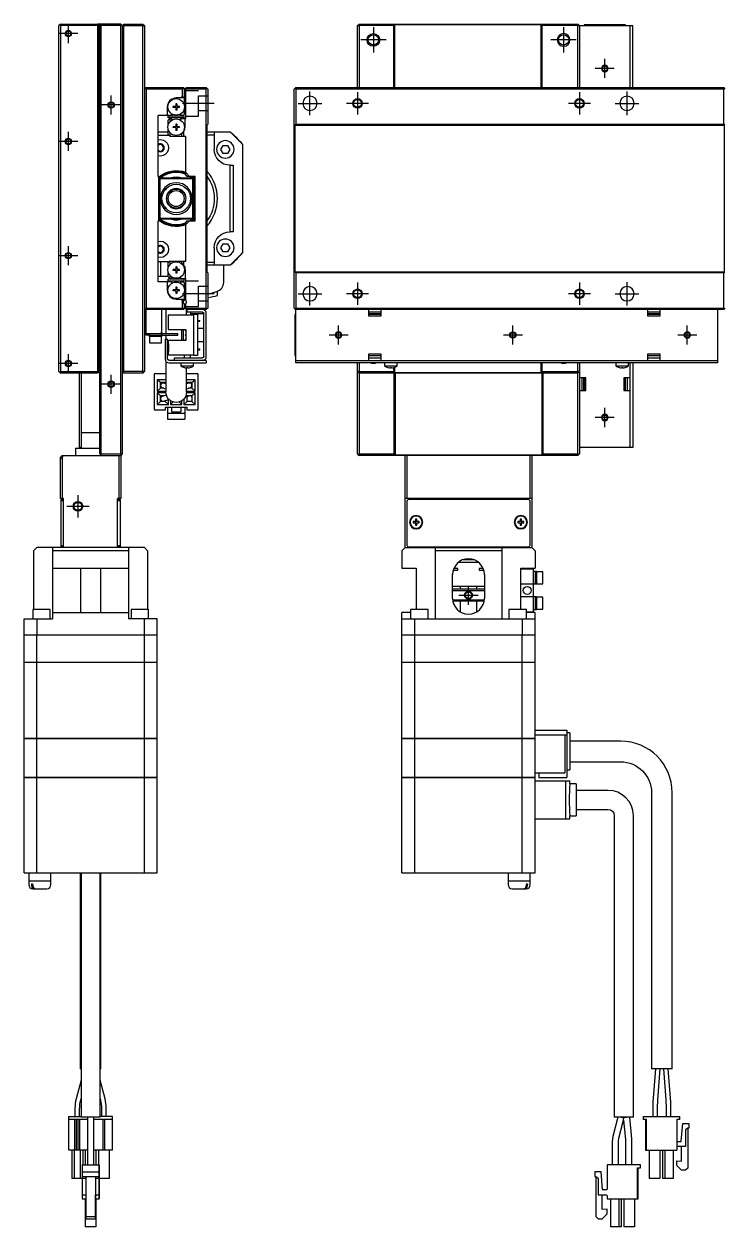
# Model space of a CAD drawing. Extents: x 0 to 935, y -8 to 558.
# Drawn here: x 470.6 to 691.7, y 90.7 to 469.8 of the extents above; entities that cross this region are included whole.
import ezdxf

# ---------------------------------------------------------------- set-up
doc = ezdxf.new("R2010")
doc.units = 0
doc.header["$LTSCALE"] = 0.5
doc.linetypes.add('CENTER', pattern=[50.8, 31.75, -6.35, 6.35, -6.35])
doc.linetypes.add('DASHED', pattern=[19.05, 12.7, -6.35])
for name, color, linetype in [('MSM_CENTER', 1, 'CENTER'), ('MSM_CONTINUOUS', 7, 'CONTINUOUS'), ('MSM_DASHED', 4, 'DASHED'), ('MSM_NARROW', 5, 'CONTINUOUS')]:
    doc.layers.add(name, color=color, linetype=linetype)

msp = doc.modelspace()

# ---------------------------------------------------------------- linework, layer by layer
at = {"layer": 'MSM_CENTER'}
for p, q in [((487.61, 466.8), (481.61, 466.8)), ((484.61, 463.8), (484.61, 469.8)), ((580.81, 468.8), (580.81, 460.8)), ((640.81, 468.8), (640.81, 460.8)), ((584.81, 464.8), (576.81, 464.8)), ((644.81, 464.8), (636.81, 464.8)), ((653.81, 452.8), (653.81, 458.8)), ((656.81, 455.8), (650.81, 455.8)), ((560.81, 441.1), (560.81, 448.5)), ((575.81, 448.3), (575.81, 441.3)), ((645.81, 448.3), (645.81, 441.3)), ((660.81, 441.1), (660.81, 448.5)), ((501.11, 444.3), (495.11, 444.3)), ((498.11, 441.3), (498.11, 447.3)), ((530.61, 444.8), (520.61, 444.8)), ((557.11, 444.8), (564.51, 444.8)), ((579.31, 444.8), (572.31, 444.8)), ((649.31, 444.8), (642.31, 444.8)), ((657.11, 444.8), (664.51, 444.8)), ((487.61, 432.8), (481.61, 432.8)), ((484.61, 429.8), (484.61, 435.8)), ((484.61, 393.8), (484.61, 399.8)), ((487.61, 396.8), (481.61, 396.8)), ((560.81, 381.1), (560.81, 388.5)), ((575.81, 388.3), (575.81, 381.3)), ((645.81, 388.3), (645.81, 381.3)), ((660.81, 381.1), (660.81, 388.5)), ((530.61, 384.8), (520.61, 384.8)), ((557.11, 384.8), (564.51, 384.8)), ((579.31, 384.8), (572.31, 384.8)), ((649.31, 384.8), (642.31, 384.8)), ((657.11, 384.8), (664.51, 384.8)), ((572.81, 371.8), (566.81, 371.8)), ((569.81, 368.8), (569.81, 374.8)), ((627.81, 371.8), (621.81, 371.8)), ((624.81, 368.8), (624.81, 374.8)), ((682.81, 371.8), (676.81, 371.8)), ((679.81, 368.8), (679.81, 374.8)), ((484.61, 359.8), (484.61, 365.8)), ((487.61, 362.8), (481.61, 362.8)), ((498.11, 353.3), (498.11, 359.3)), ((501.11, 356.3), (495.11, 356.3)), ((653.81, 342.8), (653.81, 348.8)), ((656.81, 345.8), (650.81, 345.8)), ((487.61, 321.3), (487.61, 314.3)), ((491.11, 317.8), (484.11, 317.8)), ((610.81, 286.8), (610.81, 292.8)), ((607.81, 289.8), (613.81, 289.8))]:
    msp.add_line(p, q, dxfattribs=at)
at = {"layer": 'MSM_CONTINUOUS'}
for p, q in [((482.11, 469.8), (481.61, 469.3)), ((481.61, 360.3), (481.61, 469.3)), ((481.86, 469.55), (482.11, 469.3)), ((482.11, 469.8), (493.61, 469.8)), ((493.91, 469.3), (482.11, 469.3)), ((482.11, 469.3), (482.11, 360.3)), ((494.01, 469.4), (493.61, 469.8)), ((493.71, 469.7), (493.91, 469.7)), ((493.81, 469.7), (493.91, 469.8)), ((501.11, 469.8), (493.91, 469.8)), ((493.91, 469.3), (494.01, 469.4)), ((493.91, 360.3), (493.91, 469.3)), ((494.11, 469.3), (494.01, 469.4)), ((494.11, 469.3), (494.11, 360.3)), ((494.11, 468.4), (494.41, 468.4)), ((494.21, 468.7), (494.21, 469.4)), ((494.41, 468.4), (494.41, 469.8)), ((494.61, 334.2), (494.61, 469.8)), ((494.81, 469.3), (494.61, 469.5)), ((494.81, 469.3), (494.81, 334.3)), ((501.11, 469.3), (494.81, 469.3)), ((501.11, 469.8), (501.36, 469.55)), ((501.36, 469.55), (501.11, 469.3)), ((501.11, 334.3), (501.11, 469.3)), ((501.61, 469.3), (501.36, 469.55)), ((501.61, 469.3), (502.11, 469.8)), ((501.61, 469.3), (508.11, 469.3)), ((501.61, 469.3), (501.61, 334.3)), ((502.11, 469.8), (508.11, 469.8)), ((502.11, 359.8), (502.11, 469.8)), ((508.11, 469.8), (508.61, 469.3)), ((508.11, 359.8), (508.11, 469.8)), ((508.11, 469.3), (508.61, 469.09)), ((508.61, 469.3), (508.61, 360.3)), ((575.81, 469.3), (576.31, 469.8)), ((575.81, 469.3), (576.31, 469.09)), ((575.81, 449.8), (575.81, 469.3)), ((576.31, 469.8), (576.51, 469.3)), ((576.31, 469.8), (645.31, 469.8)), ((576.51, 469.3), (576.31, 469.09)), ((576.31, 469.09), (576.31, 449.8)), ((587.31, 469.3), (576.51, 469.3)), ((587.31, 469.3), (587.61, 469.6)), ((587.31, 449.8), (587.31, 469.3)), ((633.71, 469.6), (587.61, 469.6)), ((587.61, 449.8), (587.61, 469.6)), ((633.71, 469.6), (634.01, 469.3)), ((633.71, 449.8), (633.71, 469.6)), ((645.1, 469.3), (634.01, 469.3)), ((634.01, 449.8), (634.01, 469.3)), ((645.31, 469.8), (645.1, 469.3)), ((645.31, 469.09), (645.1, 469.3)), ((645.31, 469.8), (645.81, 469.3)), ((645.81, 469.3), (645.31, 469.09)), ((645.31, 449.8), (645.31, 469.09)), ((645.81, 469.3), (645.81, 449.8)), ((645.81, 469.3), (662.61, 469.3)), ((647.31, 469.6), (647.31, 469.3)), ((660.31, 469.6), (647.31, 469.6)), ((660.31, 469.3), (660.31, 469.6)), ((661.81, 449.8), (661.81, 469.3)), ((662.61, 449.8), (662.61, 469.3)), ((508.61, 449.3), (509.11, 449.8)), ((508.86, 449.55), (509.11, 449.3)), ((509.11, 449.8), (520.91, 449.8)), ((509.11, 449.3), (509.11, 380.3)), ((520.61, 449.3), (509.11, 449.3)), ((520.61, 449.3), (521.01, 449.7)), ((520.61, 447), (520.61, 449.3)), ((521.11, 449.6), (520.91, 449.8)), ((521.11, 449.6), (521.11, 444.41)), ((521.61, 449.6), (521.81, 449.8)), ((521.61, 440), (521.61, 449.6)), ((528.11, 449.3), (521.61, 449.3)), ((521.81, 449.8), (528.11, 449.8)), ((528.11, 449.8), (528.61, 449.3)), ((528.36, 449.55), (528.11, 449.3)), ((528.11, 380.3), (528.11, 449.3)), ((528.61, 449.3), (528.61, 438.2)), ((556.31, 449.8), (555.81, 449.3)), ((555.81, 380.3), (555.81, 449.3)), ((556.06, 449.55), (556.31, 449.3)), ((556.31, 449.8), (691.31, 449.8)), ((556.31, 449.3), (556.31, 438.2)), ((691.31, 449.3), (556.31, 449.3)), ((691.81, 449.3), (691.31, 449.8)), ((691.31, 449.3), (691.56, 449.55)), ((691.31, 438.2), (691.31, 449.3)), ((515.81, 443.7), (515.81, 441)), ((518.41, 443.84), (517.61, 443.84)), ((517.61, 443.55), (517.61, 443.84)), ((518.41, 443.55), (517.61, 443.55)), ((518.14, 443.84), (518.14, 443.55)), ((518.76, 444.7), (518.47, 444.7)), ((518.47, 444.7), (518.47, 443.9)), ((518.76, 444.17), (518.47, 444.17)), ((521.11, 446.5), (518.61, 446.5)), ((518.76, 444.7), (518.76, 443.9)), ((519.61, 443.84), (518.82, 443.84)), ((519.61, 443.55), (518.82, 443.55)), ((519.08, 443.84), (519.08, 443.55)), ((519.61, 443.55), (519.61, 443.84)), ((520.61, 447), (520.11, 446.5)), ((520.97, 446.5), (520.61, 447)), ((517.06, 441), (512.91, 441)), ((512.91, 421.8), (512.91, 441)), ((516.11, 440.2), (516.11, 440.8)), ((521.11, 440.8), (516.11, 440.8)), ((521.11, 440.2), (516.11, 440.2)), ((516.61, 440), (516.11, 439.5)), ((516.61, 440), (516.61, 438.96)), ((516.61, 440), (517.07, 440)), ((517.06, 441), (517.21, 441.26)), ((517.15, 439.86), (517.07, 440)), ((518.47, 443.49), (518.47, 442.7)), ((518.47, 443.23), (518.76, 443.23)), ((518.76, 442.7), (518.47, 442.7)), ((518.76, 443.49), (518.76, 442.7)), ((520.16, 440), (519.94, 439.62)), ((520.01, 441.26), (520.16, 441)), ((520.81, 441), (520.16, 441)), ((520.16, 440), (521.61, 440)), ((520.81, 441), (521.11, 441.3)), ((521.11, 442.98), (521.11, 441.3)), ((521.11, 440.2), (521.11, 440.8)), ((521.41, 437.3), (521.41, 440)), ((516.11, 438.01), (516.11, 439.5)), ((516.11, 435), (516.11, 436.58)), ((518.41, 437.44), (517.61, 437.44)), ((517.61, 437.15), (517.61, 437.44)), ((518.41, 437.15), (517.61, 437.15)), ((518.14, 437.44), (518.14, 437.15)), ((518.76, 438.3), (518.47, 438.3)), ((518.47, 438.3), (518.47, 437.5)), ((518.76, 437.77), (518.47, 437.77)), ((518.47, 437.09), (518.47, 436.3)), ((518.47, 436.83), (518.76, 436.83)), ((518.76, 436.3), (518.47, 436.3)), ((518.76, 438.3), (518.76, 437.5)), ((518.76, 437.09), (518.76, 436.3)), ((519.61, 437.44), (518.82, 437.44)), ((519.61, 437.15), (518.82, 437.15)), ((519.08, 437.44), (519.08, 437.15)), ((519.61, 437.15), (519.61, 437.44)), ((528.31, 437.9), (528.61, 438.2)), ((528.31, 437.9), (528.31, 391.7)), ((556.01, 437.9), (556.31, 438.2)), ((556.01, 437.9), (556.01, 391.7)), ((556.01, 437.9), (691.61, 437.9)), ((556.31, 438.2), (691.31, 438.2)), ((691.31, 438.2), (691.61, 437.9)), ((691.61, 391.7), (691.61, 437.9)), ((512.91, 435.8), (516.11, 435.8)), ((512.91, 434.8), (516.31, 434.8)), ((516.11, 435), (516.61, 434.5)), ((516.61, 435.64), (516.61, 434.5)), ((516.61, 434.5), (521.61, 434.5)), ((520.41, 434.5), (520.41, 435.15)), ((520.91, 435.7), (520.91, 434.5)), ((521.61, 422.3), (521.61, 434.5)), ((528.31, 435.8), (535.61, 435.8)), ((530.61, 434.8), (528.31, 434.8)), ((530.61, 435.8), (530.61, 430.3)), ((539.61, 431.8), (535.61, 435.8)), ((532.67, 430.3), (533.39, 431.55)), ((533.39, 429.05), (532.67, 430.3)), ((533.39, 431.55), (534.84, 431.55)), ((534.84, 429.05), (533.39, 429.05)), ((534.84, 431.55), (535.56, 430.3)), ((535.56, 430.3), (534.84, 429.05)), ((539.61, 397.8), (539.61, 431.8)), ((535.61, 404.3), (535.61, 425.3)), ((535.61, 425.3), (536.61, 425.3)), ((536.61, 425.3), (536.61, 404.3)), ((512.91, 421.8), (513.11, 421.8)), ((513.11, 407.8), (513.11, 421.8)), ((513.61, 421), (513.41, 420.8)), ((513.61, 421), (513.91, 421.3)), ((523.61, 421), (513.61, 421)), ((513.91, 421.3), (523.31, 421.3)), ((521.61, 423.01), (522.82, 421.8)), ((522.11, 421.8), (521.61, 422.3)), ((524.61, 421.8), (522.11, 421.8)), ((523.31, 421.3), (523.61, 421)), ((523.81, 420.8), (523.61, 421)), ((524.61, 407.8), (524.61, 421.8)), ((513.11, 420.5), (513.41, 420.8)), ((513.41, 420.8), (513.41, 408.8)), ((515.05, 417.55), (515.05, 417.55)), ((515.05, 417.55), (515.19, 417.55)), ((515.19, 417.55), (515.41, 417.77)), ((515.19, 417.55), (515.19, 417.72)), ((515.41, 417.96), (515.41, 417.77)), ((517.24, 417.6), (517.17, 417.6)), ((517.24, 417.6), (517.3, 417.66)), ((519.92, 417.66), (519.99, 417.6)), ((520.06, 417.6), (519.99, 417.6)), ((523.81, 408.8), (523.81, 420.8)), ((523.81, 420.8), (524.11, 420.5)), ((524.11, 420.5), (524.11, 409.1)), ((515.65, 415.86), (515.65, 415.86)), ((521.58, 415.86), (521.58, 415.86)), ((515.19, 412.05), (515.05, 412.05)), ((515.05, 412.05), (515.05, 412.05)), ((515.19, 411.88), (515.19, 412.05)), ((515.41, 411.82), (515.19, 412.05)), ((515.41, 411.82), (515.41, 411.63)), ((512.91, 407.8), (513.11, 407.8)), ((512.91, 388.6), (512.91, 407.8)), ((513.41, 408.8), (513.11, 409.1)), ((513.41, 408.8), (513.61, 408.6)), ((513.91, 408.3), (513.61, 408.6)), ((513.61, 408.6), (523.61, 408.6)), ((523.31, 408.3), (513.91, 408.3)), ((522.82, 407.8), (521.61, 406.59)), ((521.61, 407.3), (522.11, 407.8)), ((521.61, 395.1), (521.61, 407.3)), ((522.11, 407.8), (524.61, 407.8)), ((523.61, 408.6), (523.31, 408.3)), ((523.61, 408.6), (523.81, 408.8)), ((524.11, 409.1), (523.81, 408.8)), ((536.61, 404.3), (535.61, 404.3)), ((530.61, 399.3), (530.61, 393.8)), ((532.67, 399.3), (533.39, 400.55)), ((533.39, 398.05), (532.67, 399.3)), ((533.39, 400.55), (534.84, 400.55)), ((534.84, 400.55), (535.56, 399.3)), ((535.56, 399.3), (534.84, 398.05)), ((516.11, 394.85), (512.91, 394.85)), ((513.61, 394.85), (513.61, 390.35)), ((516.61, 395.1), (516.11, 394.6)), ((516.11, 393.01), (516.11, 394.85)), ((516.11, 394.8), (516.31, 394.8)), ((516.61, 395.1), (516.61, 393.96)), ((516.61, 395.1), (521.61, 395.1)), ((520.41, 394.44), (520.41, 395.1)), ((520.91, 395.1), (520.91, 393.9)), ((528.31, 394.8), (530.61, 394.8)), ((534.84, 398.05), (533.39, 398.05)), ((535.61, 393.8), (539.61, 397.8)), ((516.11, 390.1), (516.11, 391.58)), ((516.61, 390.64), (516.61, 389.6)), ((518.41, 392.44), (517.61, 392.44)), ((517.61, 392.15), (517.61, 392.44)), ((518.41, 392.15), (517.61, 392.15)), ((518.14, 392.44), (518.14, 392.15)), ((518.76, 393.3), (518.47, 393.3)), ((518.47, 393.3), (518.47, 392.5)), ((518.76, 392.77), (518.47, 392.77)), ((518.47, 392.09), (518.47, 391.3)), ((518.47, 391.83), (518.76, 391.83)), ((518.76, 391.3), (518.47, 391.3)), ((518.76, 393.3), (518.76, 392.5)), ((518.76, 392.09), (518.76, 391.3)), ((519.61, 392.44), (518.82, 392.44)), ((519.61, 392.15), (518.82, 392.15)), ((519.08, 392.44), (519.08, 392.15)), ((519.61, 392.15), (519.61, 392.44)), ((521.41, 392.3), (521.41, 389.6)), ((535.61, 393.8), (528.31, 393.8)), ((528.61, 391.4), (528.31, 391.7)), ((528.61, 391.4), (528.61, 380.3)), ((533.61, 388.38), (533.61, 393.8)), ((556.31, 391.4), (556.01, 391.7)), ((556.01, 391.7), (691.61, 391.7)), ((556.31, 391.4), (556.31, 380.3)), ((691.31, 391.4), (556.31, 391.4)), ((691.61, 391.7), (691.31, 391.4)), ((691.31, 380.3), (691.31, 391.4)), ((512.91, 390.35), (516.11, 390.35)), ((517.06, 388.6), (512.91, 388.6)), ((515.81, 388.6), (515.81, 385.9)), ((516.11, 390.1), (516.61, 389.6)), ((516.11, 388.8), (516.11, 389.4)), ((521.11, 389.4), (516.11, 389.4)), ((521.11, 388.8), (516.11, 388.8)), ((516.61, 389.6), (517.07, 389.6)), ((517.06, 388.6), (517.21, 388.34)), ((517.15, 389.74), (517.07, 389.6)), ((518.76, 386.9), (518.47, 386.9)), ((518.47, 386.9), (518.47, 386.1)), ((518.76, 386.9), (518.76, 386.1)), ((520.16, 389.6), (519.94, 389.98)), ((520.01, 388.34), (520.16, 388.6)), ((520.16, 389.6), (521.61, 389.6)), ((520.16, 388.6), (520.81, 388.6)), ((521.11, 388.3), (520.81, 388.6)), ((521.11, 388.8), (521.11, 389.4)), ((521.11, 388.3), (521.11, 386.61)), ((521.61, 382.86), (521.61, 389.6)), ((518.41, 386.04), (517.61, 386.04)), ((517.61, 385.75), (517.61, 386.04)), ((518.41, 385.75), (517.61, 385.75)), ((518.14, 386.04), (518.14, 385.75)), ((518.76, 386.37), (518.47, 386.37)), ((518.47, 385.69), (518.47, 384.9)), ((518.47, 385.43), (518.76, 385.43)), ((518.76, 384.9), (518.47, 384.9)), ((518.61, 383.1), (521.11, 383.1)), ((518.76, 385.69), (518.76, 384.9)), ((519.61, 386.04), (518.82, 386.04)), ((519.61, 385.75), (518.82, 385.75)), ((519.08, 386.04), (519.08, 385.75)), ((519.61, 385.75), (519.61, 386.04)), ((520.11, 383.1), (520.61, 382.6)), ((520.61, 382.6), (520.97, 383.1)), ((521.11, 385.18), (521.11, 382.86)), ((521.11, 383.8), (521.61, 383.8)), ((528.61, 384.69), (531.44, 385.5)), ((531.61, 384.23), (531.61, 385.55)), ((509.11, 379.8), (508.61, 380.3)), ((509.11, 380.3), (508.86, 380.05)), ((509.11, 380.3), (520.61, 380.3)), ((509.11, 371.8), (509.11, 379.8)), ((520.91, 379.8), (509.11, 379.8)), ((514.11, 371.3), (514.11, 379.8)), ((515.36, 379.8), (515.36, 372.3)), ((520.61, 380.3), (520.61, 382.6)), ((521.01, 379.9), (520.61, 380.3)), ((520.91, 379.8), (521.11, 380)), ((521.66, 382.8), (521.06, 382.8)), ((521.11, 381.54), (521.11, 380)), ((521.61, 380), (521.61, 381.54)), ((521.61, 380.3), (528.11, 380.3)), ((521.81, 379.8), (521.61, 380)), ((528.11, 379.8), (521.81, 379.8)), ((521.86, 378.05), (521.86, 379.8)), ((522.11, 379), (522.11, 379.8)), ((528.11, 380.3), (528.36, 380.05)), ((528.61, 380.3), (528.11, 379.8)), ((555.81, 380.3), (556.31, 379.8)), ((556.31, 380.3), (556.06, 380.05)), ((556.31, 380.3), (691.31, 380.3)), ((556.31, 363), (556.31, 379.8)), ((691.31, 379.8), (556.31, 379.8)), ((579.31, 379.8), (579.31, 377.8)), ((583.31, 377.8), (583.31, 379.8)), ((667.31, 379.8), (667.31, 377.8)), ((671.31, 377.8), (671.31, 379.8)), ((689.31, 379.8), (689.31, 363)), ((691.31, 379.8), (691.81, 380.3)), ((691.56, 380.05), (691.31, 380.3)), ((524.11, 378.05), (516.11, 378.05)), ((516.11, 378.05), (516.11, 373.55)), ((526.91, 379), (522.11, 379)), ((523.11, 379), (523.11, 378.5)), ((527.11, 378.5), (523.11, 378.5)), ((525.31, 378.3), (524.11, 378.3)), ((524.11, 378.3), (524.11, 365.3)), ((525.31, 378.3), (525.31, 365.3)), ((525.31, 376.42), (526.11, 376.42)), ((525.31, 376.17), (526.11, 376.17)), ((526.11, 376.17), (526.11, 376.42)), ((527.11, 378.5), (527.11, 378.95)), ((527.31, 365), (527.31, 378.6)), ((528.11, 365), (528.11, 378.6)), ((556.31, 378.3), (556.01, 378.3)), ((556.01, 378.3), (556.01, 365.3)), ((580.25, 379), (579.31, 379)), ((583.31, 378.5), (579.31, 378.5)), ((583.31, 378.3), (579.31, 378.3)), ((579.31, 377.8), (583.31, 377.8)), ((582.36, 379), (580.25, 379)), ((583.31, 379), (582.36, 379)), ((668.25, 379), (667.31, 379)), ((671.31, 378.5), (667.31, 378.5)), ((671.31, 378.3), (667.31, 378.3)), ((667.31, 377.8), (671.31, 377.8)), ((670.36, 379), (668.25, 379)), ((671.31, 379), (670.36, 379)), ((509.11, 372.3), (519.11, 372.3)), ((510.11, 371.8), (509.11, 371.8)), ((510.11, 372.3), (510.11, 371.3)), ((510.11, 371.8), (519.11, 371.8)), ((514.11, 372.8), (513.61, 372.3)), ((515.36, 371.8), (515.36, 370.5)), ((516.11, 373.55), (521.61, 373.55)), ((519.11, 371.8), (519.11, 372.3)), ((520.41, 370.05), (520.41, 373.55)), ((520.91, 370.05), (520.91, 373.55)), ((521.61, 373.55), (521.61, 370.05)), ((527.31, 373.8), (525.31, 373.8)), ((514.11, 371.3), (510.11, 371.3)), ((510.21, 371.3), (510.21, 369.3)), ((510.21, 369.3), (514.01, 369.3)), ((514.01, 369.3), (514.01, 371.3)), ((515.11, 370.5), (515.91, 370.5)), ((515.11, 370.5), (515.11, 364.2)), ((515.91, 364.3), (515.91, 370.5)), ((516.11, 370.05), (516.11, 369.05)), ((521.61, 370.05), (516.11, 370.05)), ((516.11, 369.05), (516.21, 369.05)), ((516.21, 368.25), (516.11, 368.25)), ((516.11, 368.25), (516.11, 367.35)), ((516.21, 367.87), (516.11, 367.87)), ((516.21, 369.05), (516.21, 366.55)), ((525.31, 369.8), (527.31, 369.8)), ((516.21, 367.72), (516.11, 367.72)), ((516.21, 367.35), (516.11, 367.35)), ((516.11, 366.55), (516.11, 365.55)), ((516.11, 366.55), (516.21, 366.55)), ((516.11, 365.55), (524.11, 365.55)), ((518.11, 363.8), (518.11, 364.6)), ((518.11, 364.6), (526.91, 364.6)), ((521.11, 365.55), (521.11, 364.6)), ((523.11, 364.6), (523.11, 365.55)), ((525.31, 365.3), (524.11, 365.3)), ((525.31, 367.42), (526.11, 367.42)), ((525.31, 367.17), (526.11, 367.17)), ((526.11, 367.17), (526.11, 367.42)), ((556.01, 365.3), (556.31, 365.3)), ((583.31, 365.8), (579.31, 365.8)), ((579.31, 365.8), (579.31, 363.8)), ((579.31, 365.3), (583.31, 365.3)), ((579.31, 364.6), (583.31, 364.6)), ((583.31, 363.8), (583.31, 365.8)), ((671.31, 365.8), (667.31, 365.8)), ((667.31, 365.8), (667.31, 363.8)), ((667.31, 365.3), (671.31, 365.3)), ((667.31, 364.6), (671.31, 364.6)), ((671.31, 363.8), (671.31, 365.8)), ((481.61, 360.3), (482.11, 359.8)), ((482.11, 360.3), (481.86, 360.05)), ((482.11, 360.3), (493.91, 360.3)), ((493.61, 359.8), (494.01, 360.2)), ((494.01, 360.2), (493.91, 360.3)), ((494.01, 360.2), (494.11, 360.3)), ((494.11, 361.2), (494.51, 361.2)), ((494.21, 360.2), (494.21, 360.9)), ((494.51, 334.3), (494.51, 361.2)), ((508.11, 360.3), (501.61, 360.3)), ((502.11, 359.8), (501.61, 360.3)), ((508.11, 360.3), (508.61, 360.51)), ((508.11, 359.8), (508.61, 360.3)), ((515.36, 363.47), (515.36, 353.8)), ((516.31, 363), (528.11, 363)), ((528.11, 363.8), (516.41, 363.8)), ((520.11, 363), (520.11, 362.1)), ((520.11, 362.1), (524.11, 362.1)), ((521.16, 361.54), (521.19, 361.54)), ((521.86, 353.8), (521.86, 361.46)), ((521.91, 361.54), (522.31, 361.54)), ((521.91, 361.41), (521.91, 361.54)), ((522.31, 361.54), (522.31, 361.41)), ((523.04, 361.54), (523.06, 361.54)), ((524.11, 362.1), (524.11, 363)), ((528.11, 363.8), (528.11, 363)), ((556.31, 363.8), (689.31, 363.8)), ((689.31, 363), (556.31, 363)), ((575.81, 334.3), (575.81, 363)), ((575.81, 360.3), (576.31, 360.51)), ((576.31, 359.8), (575.81, 360.3)), ((576.31, 363), (576.31, 360.51)), ((576.31, 360.51), (576.51, 360.3)), ((576.31, 359.8), (576.51, 360.3)), ((576.51, 360.3), (587.31, 360.3)), ((584.31, 363), (584.31, 362.1)), ((584.31, 362.1), (588.31, 362.1)), ((585.36, 361.54), (585.38, 361.54)), ((586.11, 361.54), (586.51, 361.54)), ((586.11, 361.41), (586.11, 361.54)), ((586.51, 361.54), (586.51, 361.41)), ((587.24, 361.54), (587.26, 361.54)), ((587.31, 360.3), (587.31, 361.56)), ((587.61, 360), (587.31, 360.3)), ((587.61, 360), (587.61, 361.67)), ((588.31, 362.1), (588.31, 363)), ((633.71, 360), (633.71, 363)), ((634.01, 360.3), (633.71, 360)), ((634.01, 360.3), (634.01, 363)), ((634.01, 360.3), (645.1, 360.3)), ((645.1, 360.3), (645.31, 360.51)), ((645.1, 360.3), (645.31, 359.8)), ((645.31, 360.51), (645.31, 363)), ((645.81, 360.3), (645.31, 360.51)), ((645.81, 360.3), (645.31, 359.8)), ((645.81, 363), (645.81, 334.3)), ((657.31, 363), (657.31, 362.1)), ((657.31, 362.1), (661.31, 362.1)), ((658.36, 361.54), (658.38, 361.54)), ((659.11, 361.54), (659.51, 361.54)), ((659.11, 361.41), (659.11, 361.54)), ((659.51, 361.54), (659.51, 361.41)), ((660.24, 361.54), (660.26, 361.54)), ((661.31, 362.1), (661.31, 363)), ((661.81, 336.3), (661.81, 363)), ((662.61, 363), (662.61, 336.3)), ((493.61, 359.8), (482.11, 359.8)), ((488.11, 336.3), (488.11, 359.8)), ((488.61, 359.8), (488.61, 336.1)), ((493.91, 359.9), (493.71, 359.9)), ((508.11, 359.8), (502.11, 359.8)), ((511.71, 359.4), (511.71, 348.4)), ((512.01, 359.7), (515.36, 359.7)), ((515.36, 357.7), (512.61, 357.7)), ((513.66, 356.8), (512.61, 357.7)), ((512.61, 357.7), (512.61, 354.15)), ((515.16, 356.8), (513.66, 356.8)), ((513.66, 355.05), (513.66, 356.8)), ((513.66, 356.42), (514.04, 356.8)), ((515.36, 356.42), (514.63, 356.64)), ((514.79, 356.8), (515.08, 356.51)), ((515.16, 356.8), (515.36, 356.97)), ((515.16, 356.48), (515.16, 356.8)), ((521.86, 359.7), (525.21, 359.7)), ((524.61, 357.7), (521.86, 357.7)), ((522.06, 356.8), (521.86, 356.97)), ((522.6, 356.64), (521.86, 356.42)), ((522.06, 356.8), (522.06, 356.48)), ((523.56, 356.8), (522.06, 356.8)), ((522.15, 356.51), (522.44, 356.8)), ((523.19, 356.8), (523.56, 356.42)), ((523.56, 356.8), (524.61, 357.7)), ((523.56, 356.8), (523.56, 355.05)), ((524.61, 354.15), (524.61, 357.7)), ((525.51, 348.4), (525.51, 359.4)), ((645.31, 359.8), (576.31, 359.8)), ((576.31, 359.8), (576.31, 334.3)), ((587.41, 334.3), (587.41, 359.8)), ((587.61, 360), (633.71, 360)), ((587.71, 359.8), (587.71, 334)), ((633.91, 359.8), (633.91, 334)), ((634.21, 359.8), (634.21, 334.3)), ((645.31, 334.3), (645.31, 359.8)), ((647.81, 358.3), (645.81, 358.3)), ((646.61, 358.3), (646.61, 354.3)), ((647.11, 358.3), (647.11, 354.3)), ((647.31, 358.3), (647.31, 354.3)), ((647.81, 354.3), (647.81, 358.3)), ((661.81, 358.3), (659.81, 358.3)), ((659.81, 358.3), (659.81, 354.3)), ((660.31, 354.3), (660.31, 358.3)), ((661.01, 354.3), (661.01, 358.3)), ((513.66, 355.05), (512.61, 354.15)), ((512.61, 354.15), (515.36, 354.15)), ((515.37, 353.55), (512.61, 353.55)), ((512.61, 353.55), (512.61, 349.9)), ((513.66, 352.6), (512.61, 353.55)), ((514.73, 355.05), (513.66, 355.05)), ((513.66, 350.85), (513.66, 352.6)), ((514.76, 352.6), (513.66, 352.6)), ((513.66, 352.22), (514.04, 352.6)), ((514.2, 355.2), (515.36, 354.86)), ((515.52, 352.81), (514.21, 352.45)), ((515.35, 352.76), (515.49, 352.9)), ((522.06, 352.6), (521.74, 352.9)), ((524.61, 353.55), (521.85, 353.55)), ((521.86, 354.86), (523.03, 355.2)), ((521.86, 354.15), (524.61, 354.15)), ((522.06, 350.85), (522.06, 352.6)), ((523.56, 352.6), (522.06, 352.6)), ((522.06, 352.22), (522.44, 352.6)), ((523.56, 355.05), (522.5, 355.05)), ((523.19, 352.6), (523.56, 352.22)), ((523.56, 355.05), (524.61, 354.15)), ((523.56, 352.6), (524.61, 353.55)), ((523.56, 352.6), (523.56, 350.85)), ((524.61, 349.9), (524.61, 353.55)), ((645.81, 354.3), (647.81, 354.3)), ((659.81, 354.3), (661.81, 354.3)), ((513.66, 350.85), (512.61, 349.9)), ((512.61, 349.9), (516.21, 349.9)), ((515.16, 350.85), (513.66, 350.85)), ((514.62, 351), (516.33, 351.48)), ((515.11, 349.1), (522.11, 349.1)), ((515.11, 349.1), (515.11, 348.1)), ((515.16, 351.15), (515.16, 350.85)), ((515.16, 350.85), (516.21, 349.9)), ((515.91, 349.1), (515.91, 345.3)), ((516.21, 349.9), (516.21, 351.45)), ((516.81, 351.09), (516.81, 349.9)), ((517.68, 350.69), (516.81, 349.9)), ((516.81, 349.9), (520.41, 349.9)), ((517.11, 349.1), (517.11, 347.6)), ((519.54, 350.69), (520.41, 349.9)), ((520.11, 349.1), (520.11, 347.6)), ((520.41, 349.9), (520.41, 351.09)), ((521.01, 351.61), (521.01, 349.9)), ((522.06, 350.85), (521.01, 349.9)), ((521.01, 349.9), (524.61, 349.9)), ((521.31, 349.1), (521.31, 345.3)), ((523.56, 350.85), (522.06, 350.85)), ((522.11, 348.1), (522.11, 349.1)), ((523.56, 350.85), (524.61, 349.9)), ((515.11, 348.1), (512.01, 348.1)), ((515.91, 347.21), (521.31, 347.21)), ((515.91, 345.3), (521.31, 345.3)), ((517.11, 347.6), (520.11, 347.6)), ((525.21, 348.1), (522.11, 348.1)), ((488.61, 341.1), (494.51, 341.1)), ((482.11, 333.3), (482.61, 333.8)), ((482.92, 333.8), (482.61, 333.19)), ((482.61, 333.8), (501.11, 333.8)), ((486.86, 336.1), (494.51, 336.1)), ((486.86, 336.1), (486.86, 333.8)), ((488.61, 336.3), (488.11, 336.3)), ((494.51, 334.3), (494.61, 334.2)), ((494.61, 334.2), (495.01, 333.8)), ((494.66, 334.15), (494.81, 334.3)), ((494.81, 334.3), (501.11, 334.3)), ((500.61, 320.3), (500.61, 333.8)), ((501.11, 334.3), (501.36, 334.05)), ((501.61, 334.3), (501.11, 333.8)), ((501.11, 333.8), (501.11, 320.3)), ((575.81, 334.3), (576.06, 334.05)), ((576.06, 334.05), (576.31, 334.3)), ((576.06, 334.05), (576.31, 333.8)), ((576.31, 334.3), (587.41, 334.3)), ((645.31, 333.8), (576.31, 333.8)), ((587.71, 334), (587.41, 334.3)), ((587.71, 334), (633.91, 334)), ((590.81, 304.8), (590.81, 333.8)), ((591.31, 333.8), (591.31, 320.3)), ((630.31, 320.3), (630.31, 333.8)), ((630.81, 333.8), (630.81, 304.8)), ((634.21, 334.3), (633.91, 334)), ((634.21, 334.3), (645.31, 334.3)), ((645.31, 334.3), (645.56, 334.05)), ((645.31, 333.8), (645.81, 334.3)), ((662.61, 336.3), (645.81, 336.3)), ((482.11, 320.3), (482.11, 333.3)), ((482.61, 333.19), (482.11, 332.69)), ((482.61, 333.19), (482.61, 320.3)), ((483.11, 320.3), (482.11, 320.3)), ((482.31, 320), (483.11, 320)), ((482.31, 305), (482.31, 320)), ((483.11, 319.5), (482.31, 319.5)), ((483.11, 304.8), (483.11, 320.3)), ((501.11, 320.3), (500.11, 320.3)), ((500.11, 304.8), (500.11, 320.3)), ((500.11, 320), (500.91, 320)), ((500.91, 319.5), (500.11, 319.5)), ((500.91, 320), (500.91, 305)), ((630.81, 320.3), (590.81, 320.3)), ((591.81, 320), (591.31, 319.5)), ((591.31, 319.5), (591.31, 305.5)), ((629.81, 320), (591.81, 320)), ((596.56, 320.3), (596.56, 320)), ((597.06, 320.3), (597.06, 320)), ((602.56, 320), (602.56, 320.3)), ((606.01, 320.3), (605.81, 320.1)), ((615.81, 320.1), (605.81, 320.1)), ((605.81, 320.1), (605.81, 320)), ((615.81, 320.1), (615.61, 320.3)), ((615.81, 320), (615.81, 320.1)), ((619.06, 320.3), (619.06, 320)), ((624.56, 320), (624.56, 320.3)), ((625.06, 320), (625.06, 320.3)), ((630.31, 319.5), (629.81, 320)), ((630.31, 305.5), (630.31, 319.5)), ((594.07, 313.04), (593.39, 313.04)), ((593.39, 312.56), (594.07, 312.56)), ((594.07, 313.72), (594.07, 313.04)), ((594.07, 312.56), (594.07, 311.88)), ((594.55, 313.04), (594.55, 313.72)), ((595.23, 313.04), (594.55, 313.04)), ((594.55, 312.56), (595.23, 312.56)), ((594.55, 311.88), (594.55, 312.56)), ((627.07, 313.04), (626.39, 313.04)), ((626.39, 312.56), (627.07, 312.56)), ((627.07, 313.72), (627.07, 313.04)), ((627.07, 312.56), (627.07, 311.88)), ((627.55, 313.04), (627.55, 313.72)), ((628.23, 313.04), (627.55, 313.04)), ((627.55, 311.88), (627.55, 312.56)), ((627.55, 312.56), (628.23, 312.56)), ((474.61, 304.8), (473.61, 303.8)), ((473.61, 303.8), (473.61, 285.3)), ((508.61, 304.8), (474.61, 304.8)), ((479.61, 304.8), (479.61, 282.3)), ((503.61, 303.8), (479.61, 303.8)), ((482.31, 305.5), (483.11, 305.5)), ((483.11, 305), (482.31, 305)), ((500.11, 305.5), (500.91, 305.5)), ((500.91, 305), (500.11, 305)), ((503.61, 304.8), (503.61, 282.3)), ((509.61, 303.8), (508.61, 304.8)), ((509.61, 303.8), (509.61, 285.3)), ((590.81, 304.8), (589.81, 303.8)), ((589.81, 303.8), (589.81, 298.3)), ((590.81, 304.8), (630.81, 304.8)), ((591.31, 305.5), (591.81, 305)), ((591.81, 305), (629.81, 305)), ((596.56, 305), (596.56, 304.8)), ((600.31, 304.8), (600.31, 282.3)), ((621.31, 303.8), (600.31, 303.8)), ((600.81, 305), (600.81, 304.8)), ((603.31, 305), (603.31, 304.8)), ((618.31, 304.8), (618.31, 305)), ((620.81, 304.8), (620.81, 305)), ((621.31, 304.8), (621.31, 282.3)), ((625.06, 304.8), (625.06, 305)), ((629.81, 305), (630.31, 305.5)), ((631.81, 303.8), (630.81, 304.8)), ((631.81, 303.8), (631.81, 298.3)), ((607.68, 300.2), (613.94, 300.2)), ((609.1, 301), (612.51, 301)), ((609.56, 301), (609.56, 301.14)), ((612.06, 301.14), (612.06, 301)), ((479.61, 298.3), (503.61, 298.3)), ((488.4, 298.3), (488.4, 284.3)), ((494.83, 284.3), (494.83, 298.3)), ((589.81, 298.3), (594.31, 298.3)), ((594.31, 298.3), (594.31, 285.3)), ((605.81, 288.8), (605.81, 296.3)), ((606.01, 297.7), (607.47, 297.7)), ((607.47, 298.2), (606.18, 298.2)), ((607.46, 297.7), (607.46, 298.2)), ((607.47, 297.7), (607.47, 298.2)), ((615.43, 298.2), (614.14, 298.2)), ((614.14, 298.2), (614.14, 297.7)), ((614.14, 297.7), (615.61, 297.7)), ((614.16, 298.2), (614.16, 297.7)), ((615.81, 296.3), (615.81, 288.8)), ((627.31, 298.3), (631.81, 298.3)), ((627.31, 285.3), (627.31, 298.3)), ((631.31, 298), (627.31, 298)), ((631.31, 284.6), (631.31, 298)), ((632.31, 297.3), (631.31, 297.3)), ((631.81, 297.3), (631.81, 293.3)), ((632.31, 297.3), (632.31, 293.3)), ((634.31, 297.2), (632.31, 297.2)), ((634.31, 293.4), (634.31, 297.2)), ((615.81, 292.5), (605.81, 292.5)), ((608.31, 291.8), (608.31, 292.5)), ((613.31, 292.5), (613.31, 291.8)), ((632.31, 293.3), (627.31, 293.3)), ((632.31, 293.4), (634.31, 293.4)), ((605.81, 291.8), (615.81, 291.8)), ((605.81, 291.3), (615.81, 291.3)), ((615.77, 288.2), (605.84, 288.2)), ((632.31, 289.3), (627.31, 289.3)), ((631.81, 289.3), (631.81, 285.3)), ((632.31, 289.3), (632.31, 285.3)), ((634.31, 289.2), (632.31, 289.2)), ((634.31, 285.4), (634.31, 289.2)), ((478.86, 285.3), (473.36, 285.3)), ((473.36, 285.3), (473.36, 282.3)), ((478.86, 282.3), (478.86, 285.3)), ((509.86, 285.3), (504.36, 285.3)), ((504.36, 285.3), (504.36, 282.3)), ((509.86, 282.3), (509.86, 285.3)), ((598.06, 285.3), (592.56, 285.3)), ((592.56, 285.3), (592.56, 282.3)), ((598.06, 282.3), (598.06, 285.3)), ((605.87, 288), (615.74, 288)), ((608.31, 284.47), (608.31, 288)), ((613.31, 288), (613.31, 284.47)), ((629.06, 285.3), (623.56, 285.3)), ((623.56, 285.3), (623.56, 282.3)), ((629.06, 282.3), (629.06, 285.3)), ((629.06, 284.6), (631.31, 284.6)), ((631.31, 285.3), (632.31, 285.3)), ((632.31, 285.4), (634.31, 285.4)), ((470.61, 268.6), (470.61, 282.3)), ((470.61, 282.3), (479.61, 282.3)), ((474.61, 282.3), (474.61, 277.3)), ((479.61, 284.3), (503.61, 284.3)), ((512.61, 282.3), (503.61, 282.3)), ((508.61, 277.3), (508.61, 282.3)), ((512.61, 268.6), (512.61, 282.3)), ((589.81, 268.6), (589.81, 284.3)), ((592.56, 284.3), (589.81, 284.3)), ((589.81, 282.3), (631.81, 282.3)), ((593.81, 282.3), (593.81, 277.3)), ((627.81, 277.3), (627.81, 282.3)), ((631.81, 284.3), (629.06, 284.3)), ((631.81, 268.6), (631.81, 284.3)), ((470.61, 277.3), (512.61, 277.3)), ((474.64, 268.6), (474.64, 277.3)), ((508.58, 268.6), (508.58, 277.3)), ((589.81, 277.3), (631.81, 277.3)), ((593.84, 268.6), (593.84, 277.3)), ((627.78, 268.6), (627.78, 277.3)), ((512.61, 268.6), (470.61, 268.6)), ((470.61, 244.6), (470.61, 268.55)), ((512.61, 268.55), (470.61, 268.55)), ((470.66, 268.55), (470.66, 268.6)), ((474.64, 244.6), (474.64, 268.55)), ((474.9, 268.55), (474.9, 268.6)), ((508.33, 268.55), (508.33, 268.6)), ((508.58, 244.6), (508.58, 268.55)), ((512.56, 268.55), (512.56, 268.6)), ((512.61, 244.6), (512.61, 268.55)), ((631.81, 268.6), (589.81, 268.6)), ((589.81, 244.6), (589.81, 268.55)), ((631.81, 268.55), (589.81, 268.55)), ((589.86, 268.55), (589.86, 268.6)), ((593.84, 244.6), (593.84, 268.55)), ((594.09, 268.55), (594.09, 268.6)), ((627.52, 268.55), (627.52, 268.6)), ((627.78, 244.6), (627.78, 268.55)), ((631.76, 268.55), (631.76, 268.6)), ((631.81, 232.3), (631.81, 268.55)), ((631.81, 247.3), (641.81, 247.3)), ((641.81, 247.3), (641.81, 232.3)), ((512.61, 244.6), (470.61, 244.6)), ((470.61, 232.3), (470.61, 244.55)), ((512.61, 244.55), (470.61, 244.55)), ((470.66, 244.55), (470.66, 244.6)), ((474.64, 232.3), (474.64, 244.55)), ((474.9, 244.55), (474.9, 244.6)), ((508.33, 244.55), (508.33, 244.6)), ((508.58, 232.3), (508.58, 244.55)), ((512.56, 244.55), (512.56, 244.6)), ((512.61, 232.3), (512.61, 244.55)), ((631.81, 244.6), (589.81, 244.6)), ((589.81, 232.3), (589.81, 244.55)), ((631.81, 244.55), (589.81, 244.55)), ((589.86, 244.55), (589.86, 244.6)), ((593.84, 232.3), (593.84, 244.55)), ((594.09, 244.55), (594.09, 244.6)), ((627.52, 244.55), (627.52, 244.6)), ((627.78, 232.3), (627.78, 244.55)), ((631.76, 244.55), (631.76, 244.6)), ((631.81, 245.8), (641.81, 245.8)), ((641.21, 245.8), (641.21, 233.8)), ((642.81, 246.37), (641.81, 246.37)), ((642.81, 246.37), (642.81, 234.73)), ((658.81, 243.8), (642.81, 243.8)), ((642.81, 237.3), (658.81, 237.3)), ((512.61, 232.3), (470.61, 232.3)), ((470.61, 202.3), (470.61, 232.25)), ((512.61, 232.25), (470.61, 232.25)), ((470.66, 232.25), (470.66, 232.3)), ((474.64, 202.3), (474.64, 232.25)), ((474.9, 232.25), (474.9, 232.3)), ((508.33, 232.25), (508.33, 232.3)), ((508.58, 202.3), (508.58, 232.25)), ((512.56, 232.25), (512.56, 232.3)), ((512.61, 202.3), (512.61, 232.25)), ((631.81, 232.3), (589.81, 232.3)), ((589.81, 202.3), (589.81, 232.25)), ((631.81, 232.25), (589.81, 232.25)), ((589.86, 232.25), (589.86, 232.3)), ((593.84, 202.3), (593.84, 232.25)), ((594.09, 232.25), (594.09, 232.3)), ((627.52, 232.25), (627.52, 232.3)), ((627.78, 202.3), (627.78, 232.25)), ((631.76, 232.25), (631.76, 232.3)), ((631.81, 233.8), (641.21, 233.8)), ((631.81, 202.3), (631.81, 232.25)), ((631.81, 231.3), (642.8, 231.3)), ((633.01, 233.8), (633.01, 232.3)), ((633.01, 232.3), (641.81, 232.3)), ((641.38, 231.3), (641.38, 219.3)), ((641.81, 234.73), (642.81, 234.73)), ((642.8, 230.3), (642.8, 231.3)), ((644.81, 230.3), (642.8, 230.3)), ((644.81, 230.3), (644.81, 220.3)), ((654.81, 228.3), (644.81, 228.3)), ((668.56, 227.55), (668.56, 140.55)), ((675.06, 140.55), (675.06, 227.55)), ((642.8, 219.3), (642.8, 220.3)), ((642.8, 220.3), (644.81, 220.3)), ((644.81, 222.3), (654.81, 222.3)), ((656.81, 220.3), (656.81, 125.3)), ((662.81, 125.3), (662.81, 220.3)), ((631.81, 219.3), (642.8, 219.3)), ((470.61, 202.3), (512.61, 202.3)), ((472.11, 202.3), (472.11, 199.8)), ((479.11, 199.8), (479.11, 202.3)), ((488.36, 202.3), (488.36, 140.55)), ((488.61, 202.3), (488.61, 125.3)), ((494.61, 125.3), (494.61, 202.3)), ((494.86, 140.55), (494.86, 202.3)), ((589.81, 202.3), (631.81, 202.3)), ((623.31, 202.3), (623.31, 199.8)), ((630.31, 199.8), (630.31, 202.3)), ((472.11, 199.8), (479.11, 199.8)), ((472.11, 199.75), (479.11, 199.75)), ((472.11, 199.75), (472.11, 198.6)), ((472.16, 199.8), (472.16, 199.75)), ((472.97, 198.8), (473.32, 198.8)), ((472.97, 198.8), (472.97, 198.6)), ((473.32, 198.8), (473.32, 198.6)), ((473.41, 197.3), (477.81, 197.3)), ((479.06, 199.75), (479.06, 199.8)), ((479.11, 198.6), (479.11, 199.75)), ((623.31, 199.8), (630.31, 199.8)), ((623.31, 199.75), (623.31, 198.6)), ((623.31, 199.75), (630.31, 199.75)), ((623.36, 199.8), (623.36, 199.75)), ((624.61, 197.3), (629.01, 197.3)), ((629.1, 198.8), (629.45, 198.8)), ((629.1, 198.8), (629.1, 198.6)), ((629.45, 198.8), (629.45, 198.6)), ((630.26, 199.75), (630.26, 199.8)), ((630.31, 198.6), (630.31, 199.75)), ((488.61, 140.55), (488.36, 140.55)), ((494.86, 140.55), (494.61, 140.55)), ((675.06, 140.55), (668.56, 140.55)), ((669.81, 140.55), (668.97, 130)), ((670.54, 130.81), (671.31, 140.49)), ((672.31, 140.49), (673.04, 130.81)), ((674.6, 129.98), (673.81, 140.55)), ((488.61, 136.92), (487.04, 131.06)), ((496.18, 131.06), (494.61, 136.92)), ((488.49, 130.68), (488.61, 131.13)), ((494.61, 131.13), (494.74, 130.67)), ((496.19, 131.06), (496.18, 131.06)), ((668.93, 129.15), (668.93, 125.55)), ((670.43, 128.18), (670.54, 130.81)), ((673.04, 130.81), (673.13, 128.18)), ((674.63, 125.55), (674.63, 129.17)), ((484.71, 125.55), (488.61, 125.55)), ((484.71, 114.85), (484.71, 125.55)), ((486.66, 128.18), (486.66, 125.55)), ((488.16, 125.55), (488.16, 128.18)), ((494.61, 125.3), (488.61, 125.3)), ((490.61, 125.3), (490.61, 118.92)), ((492.61, 118.92), (492.61, 125.3)), ((492.61, 118.39), (492.61, 125.3)), ((498.51, 125.55), (494.61, 125.55)), ((495.06, 128.18), (495.06, 125.55)), ((496.56, 125.55), (496.56, 128.18)), ((498.51, 114.85), (498.51, 125.55)), ((657.92, 125.3), (656.33, 119.17)), ((662.81, 125.3), (656.81, 125.3)), ((658.96, 125.3), (659.8, 125.08)), ((659.67, 125.11), (658.96, 125.3)), ((659.66, 125.2), (660.66, 125.3)), ((659.66, 125.2), (659.67, 125.11)), ((659.67, 125.11), (659.8, 125.08)), ((659.8, 125.08), (659.67, 125.11)), ((662.32, 118.49), (661.66, 125.3)), ((665.91, 125.55), (665.91, 124.55)), ((665.91, 125.55), (677.51, 125.55)), ((670.43, 125.55), (670.43, 128.18)), ((673.13, 128.18), (673.13, 125.55)), ((677.51, 124.55), (677.51, 125.55)), ((490.61, 124.55), (484.71, 124.55)), ((486.61, 114.85), (486.61, 124.55)), ((487.11, 114.85), (487.11, 124.55)), ((487.16, 114.85), (487.16, 124.55)), ((487.66, 114.85), (487.66, 124.55)), ((487.71, 114.85), (487.71, 124.55)), ((488.21, 114.85), (488.21, 124.55)), ((498.51, 124.55), (492.61, 124.55)), ((495.56, 114.85), (495.56, 124.55)), ((496.06, 114.85), (496.06, 124.55)), ((658.26, 118.67), (659.74, 124.35)), ((659.74, 124.35), (659.8, 125.08)), ((659.74, 124.35), (660.33, 118.3)), ((666.91, 124.55), (665.91, 124.55)), ((666.66, 124.55), (666.66, 114.85)), ((666.91, 114.85), (666.91, 124.55)), ((677.51, 124.55), (676.51, 124.55)), ((676.51, 124.55), (676.51, 114.85)), ((677.91, 117.78), (678.39, 123.35)), ((678.39, 123.35), (680.31, 123.35)), ((680.01, 121.85), (679.31, 121.35)), ((679.31, 121.35), (679.31, 116.1)), ((680.31, 121.85), (680.01, 121.85)), ((680.01, 121.85), (680.01, 109.25)), ((680.31, 123.35), (680.31, 121.85)), ((490.61, 118.92), (490.61, 117.66)), ((490.61, 117.66), (490.61, 110.3)), ((492.61, 117.66), (492.61, 118.92)), ((492.61, 118.2), (492.61, 118.39)), ((492.61, 110.3), (492.61, 118.2)), ((492.61, 110.3), (492.61, 117.66)), ((656.33, 119.17), (656.13, 117.66)), ((656.13, 117.66), (656.13, 110.3)), ((658.13, 117.66), (658.26, 118.67)), ((658.13, 110.3), (658.13, 117.66)), ((660.33, 118.3), (660.33, 118.2)), ((660.33, 118.2), (660.33, 110.3)), ((662.33, 118.2), (662.32, 118.49)), ((662.33, 110.3), (662.33, 118.2)), ((676.81, 117.6), (677.71, 117.6)), ((490.61, 114.85), (484.71, 114.85)), ((485.71, 114.85), (485.71, 105.95)), ((486.46, 114.85), (486.46, 105.95)), ((488.36, 114.85), (488.36, 105.95)), ((489.11, 114.85), (489.11, 110.3)), ((489.91, 114.85), (489.91, 110.3)), ((498.51, 114.85), (492.61, 114.85)), ((493.31, 114.85), (493.31, 110.3)), ((494.11, 114.85), (494.11, 110.3)), ((497.51, 114.85), (497.51, 105.95)), ((666.66, 114.85), (676.51, 114.85)), ((667.81, 114.85), (667.81, 105.95)), ((671.21, 114.85), (671.21, 105.95)), ((672.01, 114.85), (672.01, 105.95)), ((672.76, 114.85), (672.76, 105.95)), ((675.41, 114.85), (675.41, 105.95)), ((679.31, 116.1), (676.81, 116.1)), ((678.01, 111.42), (678.01, 116.1)), ((488.91, 110.3), (494.31, 110.3)), ((488.91, 110.3), (488.91, 108.1)), ((494.31, 110.3), (494.31, 102.65)), ((494.31, 109.3), (494.31, 110.3)), ((654.51, 110.3), (654.51, 102.65)), ((665.11, 110.3), (654.51, 110.3)), ((665.11, 109.3), (665.11, 110.3)), ((665.11, 109.3), (665.11, 110.3)), ((676.51, 110.05), (676.51, 111.55)), ((676.51, 111.55), (678.01, 111.42)), ((678.01, 108.55), (676.51, 110.05)), ((488.91, 108.1), (488.91, 106.6)), ((488.91, 108.1), (494.31, 108.1)), ((488.91, 106.6), (494.31, 106.6)), ((488.91, 106.6), (488.91, 106.1)), ((490.11, 106.6), (490.11, 94)), ((493.11, 106.6), (493.11, 106.1)), ((493.11, 106.6), (493.11, 94)), ((494.31, 99.6), (494.31, 109.3)), ((494.31, 108.1), (494.31, 106.6)), ((494.31, 102.53), (494.31, 108.1)), ((494.31, 106.6), (494.31, 106.1)), ((650.71, 108.1), (650.71, 106.6)), ((652.62, 108.1), (650.71, 108.1)), ((650.71, 106.6), (651.01, 106.6)), ((651.01, 106.6), (651.71, 106.1)), ((651.01, 106.6), (651.01, 94)), ((653.11, 102.53), (652.62, 108.1)), ((653.11, 102.53), (652.62, 108.1)), ((664.11, 109.3), (665.11, 109.3)), ((664.11, 99.6), (664.11, 109.3)), ((664.11, 99.6), (664.11, 109.3)), ((664.36, 99.6), (664.36, 109.3)), ((679.31, 108.55), (678.01, 108.55)), ((680.01, 109.25), (679.31, 108.55)), ((488.91, 105.95), (485.71, 105.95)), ((488.91, 106.1), (490.11, 106.1)), ((488.91, 106.1), (488.91, 100.85)), ((493.11, 106.1), (494.31, 106.1)), ((493.11, 106.1), (493.11, 100.85)), ((494.31, 106.1), (494.31, 100.85)), ((497.51, 105.95), (494.31, 105.95)), ((494.31, 102.65), (494.31, 102.35)), ((494.31, 102.35), (494.31, 102.53)), ((651.71, 106.1), (651.71, 100.85)), ((653.11, 102.53), (653.01, 103.68)), ((653.11, 102.53), (653.01, 103.68)), ((653.01, 103.68), (653.01, 103.68)), ((671.21, 105.95), (667.81, 105.95)), ((675.41, 105.95), (672.01, 105.95)), ((488.91, 100.85), (490.11, 100.85)), ((488.91, 100.85), (488.91, 100.55)), ((488.91, 100.55), (488.91, 99.6)), ((488.91, 99.6), (490.11, 99.6)), ((489.91, 99.6), (489.91, 90.7)), ((493.11, 96.17), (493.11, 100.85)), ((493.11, 100.85), (494.31, 100.85)), ((493.11, 100.55), (493.11, 100.85)), ((493.11, 99.6), (494.31, 99.6)), ((493.31, 99.6), (493.31, 90.7)), ((493.31, 99.6), (493.31, 90.7)), ((493.31, 99.6), (493.31, 90.7)), ((494.31, 100.85), (494.31, 100.55)), ((494.31, 100.55), (494.31, 99.6)), ((651.71, 100.85), (654.21, 100.85)), ((653.01, 96.17), (653.01, 100.85)), ((653.01, 96.17), (653.01, 100.85)), ((654.21, 102.35), (653.31, 102.35)), ((654.51, 100.55), (654.51, 99.6)), ((654.51, 99.6), (664.11, 99.6)), ((655.61, 99.6), (655.61, 90.7)), ((658.26, 99.6), (658.26, 90.7)), ((659.01, 99.6), (659.01, 90.7)), ((659.01, 99.6), (659.01, 90.7)), ((659.81, 99.6), (659.81, 90.7)), ((663.21, 99.6), (663.21, 90.7)), ((663.21, 99.6), (663.21, 90.7)), ((664.11, 99.6), (664.36, 99.6)), ((493.11, 96.3), (493.11, 96.17)), ((493.11, 94.8), (493.11, 96.3)), ((493.11, 93.3), (493.11, 94.8)), ((654.51, 96.3), (653.01, 96.17)), ((653.01, 93.3), (654.51, 94.8)), ((653.01, 93.3), (654.51, 94.8)), ((654.51, 94.8), (654.51, 96.3)), ((654.51, 94.8), (654.51, 96.3)), ((490.11, 94), (493.11, 94)), ((490.11, 94), (490.11, 93.3)), ((490.11, 93.3), (493.11, 93.3)), ((493.11, 94), (493.11, 93.3)), ((651.01, 94), (651.71, 93.3)), ((651.71, 93.3), (653.01, 93.3)), ((493.31, 90.7), (489.91, 90.7)), ((659.01, 90.7), (655.61, 90.7)), ((663.21, 90.7), (659.81, 90.7))]:
    msp.add_line(p, q, dxfattribs=at)
for centre, radius in [((484.61, 466.8), 0.783), ((580.81, 464.8), 1.62), ((640.81, 464.8), 1.62), ((653.81, 455.8), 0.783), ((498.11, 444.3), 0.783), ((518.61, 443.7), 2.6), ((575.81, 444.8), 1.23), ((645.81, 444.8), 1.23), ((518.61, 437.3), 2.6), ((484.61, 432.8), 0.783), ((518.61, 414.8), 4.5), ((518.61, 414.8), 3), ((484.61, 396.8), 0.783), ((518.61, 392.3), 2.6), ((518.61, 385.9), 2.6), ((575.81, 384.8), 1.23), ((645.81, 384.8), 1.23), ((569.81, 371.8), 0.783), ((624.81, 371.8), 0.783), ((679.81, 371.8), 0.783), ((484.61, 362.8), 0.783), ((498.11, 356.3), 0.783), ((653.81, 345.8), 0.783), ((487.61, 317.8), 1.23), ((629.31, 291.3), 1.25), ((610.81, 289.8), 1.01)]:
    msp.add_circle(centre, radius, dxfattribs=at)
at = {"layer": 'MSM_CONTINUOUS', "extrusion": (0, 0, -1)}
for centre, radius in [((-560.81, 444.8), 2.25), ((-660.81, 444.8), 2.25), ((-534.11, 430.3), 2.75), ((-518.61, 414.8), 5), ((-518.61, 414.8), 3.15), ((-534.11, 399.3), 2.75), ((-560.81, 384.8), 2.25), ((-660.81, 384.8), 2.25), ((-594.31, 312.8), 2.1), ((-594.31, 312.8), 1.9), ((-627.31, 312.8), 2.1), ((-627.31, 312.8), 1.9)]:
    msp.add_circle(centre, radius, dxfattribs=at)
at = {"layer": 'MSM_CONTINUOUS'}
for centre, radius, start, end in [((493.91, 469.4), 0.3, 0, 90), ((493.91, 468.7), 0.3, 311.8103, 0), ((518.61, 443.7), 2.8, 90, 180), ((518.61, 440.5), 1.59, 143.8028, 169.1069), ((518.61, 440.5), 1.59, 190.8931, 216.1972), ((518.61, 440.5), 1.59, 10.8931, 36.1972), ((518.61, 440.5), 1.59, 323.8028, 349.107), ((518.61, 437.3), 2.8, 310.0052, 360), ((518.61, 414.8), 27, 39.3765, 50.6235), ((513.61, 430.8), 1.01, 225.9346, 134.0654), ((518.61, 414.8), 8.5, 69.3327, 130.3202), ((518.61, 414.8), 8.2, 68.5399, 132.1236), ((518.61, 414.8), 8.2, 42.9703, 58.6119), ((518.61, 414.8), 8.5, 45.0991, 55.4397), ((518.61, 414.8), 13, 318.2583, 41.7417), ((518.61, 414.8), 6.5, 22.6199, 32.2042), ((518.61, 414.8), 6.5, 327.7958, 337.3801), ((518.61, 414.8), 8.2, 227.8764, 291.4601), ((518.61, 414.8), 8.5, 229.6798, 290.6673), ((518.61, 414.8), 8.2, 301.3881, 317.0297), ((518.61, 414.8), 8.5, 304.5603, 314.9009), ((513.61, 398.8), 1.01, 225.9346, 134.0654), ((518.61, 392.3), 2.8, 34.7719, 49.9948), ((518.61, 414.8), 27, 309.3765, 320.6235), ((518.61, 389.1), 1.59, 143.8028, 169.1069), ((518.61, 389.1), 1.59, 190.8931, 216.1972), ((518.73, 388.98), 1.75, 142.994, 154.5052), ((518.73, 389.21), 1.75, 210, 217.006), ((518.61, 389.1), 1.59, 10.8931, 36.1972), ((518.61, 389.1), 1.59, 323.8028, 349.1069), ((518.5, 388.98), 1.75, 34.5052, 37.006), ((518.5, 389.21), 1.75, 322.994, 330), ((530.61, 388.38), 3, 285.9958, 0), ((518.61, 385.9), 2.8, 180, 270), ((518.61, 442.8), 60, 279.5941, 282.5133), ((521.86, 382.2), 1, 138.5904, 221.4096), ((520.86, 382.2), 1, 318.5904, 41.4096), ((526.91, 378.6), 1.2, 0, 90), ((521.71, 373.3), 0.25, 113.5782, 246.4218), ((521.71, 371.8), 0.25, 113.5782, 246.4218), ((521.71, 370.3), 0.25, 113.5782, 246.4218), ((516.31, 364.2), 1.2, 180, 270), ((526.91, 365), 1.2, 270, 0), ((493.91, 360.2), 0.3, 270, 0), ((493.91, 360.9), 0.3, 0, 48.1897), ((522.11, 364.6), 3.2, 231.3178, 252.73), ((522.11, 364.6), 3.19, 253.0947, 266.4096), ((522.11, 364.6), 3.19, 273.5904, 286.9053), ((522.11, 364.6), 3.2, 287.27, 308.6822), ((586.31, 364.6), 3.2, 231.3178, 252.73), ((586.31, 364.6), 3.19, 253.0947, 266.4096), ((586.31, 364.6), 3.19, 273.5904, 286.9053), ((586.31, 364.6), 3.2, 287.27, 308.6822), ((659.31, 364.6), 3.2, 231.3178, 252.73), ((659.31, 364.6), 3.19, 253.0947, 266.4096), ((659.31, 364.6), 3.19, 273.5904, 286.9053), ((659.31, 364.6), 3.2, 287.27, 308.6822), ((512.01, 359.4), 0.3, 90, 180), ((514.41, 355.92), 0.75, 73.4791, 253.4791), ((522.81, 355.92), 0.75, 286.5209, 106.5209), ((525.21, 359.4), 0.3, 0, 90), ((514.41, 351.72), 0.75, 105.6242, 285.6242), ((512.01, 348.4), 0.3, 180, 270), ((525.21, 348.4), 0.3, 270, 0), ((594.31, 312.8), 0.95, 165.3667, 194.6333), ((594.31, 312.8), 0.365, 138.8496, 221.1504), ((594.31, 312.8), 0.95, 75.3667, 104.6333), ((594.31, 312.8), 0.365, 48.8496, 131.1504), ((594.31, 312.8), 0.365, 228.8496, 311.1504), ((594.31, 312.8), 0.95, 255.3667, 284.6333), ((594.31, 312.8), 0.365, 318.8496, 41.1504), ((594.31, 312.8), 0.95, 345.3667, 14.6333), ((627.31, 312.8), 0.95, 165.3667, 194.6333), ((627.31, 312.8), 0.365, 138.8496, 221.1504), ((627.31, 312.8), 0.95, 75.3667, 104.6333), ((627.31, 312.8), 0.365, 48.8496, 131.1504), ((627.31, 312.8), 0.365, 228.8496, 311.1504), ((627.31, 312.8), 0.95, 255.3667, 284.6333), ((627.31, 312.8), 0.365, 318.8496, 41.1504), ((627.31, 312.8), 0.95, 345.3667, 14.6333), ((610.81, 296.3), 5, 0, 180), ((610.81, 288.8), 5, 180, 0), ((658.81, 227.55), 16.25, 0, 90), ((702.59, 225.3), 60, 175.2198, 184.7802), ((654.81, 220.3), 8, 0, 90), ((473.41, 198.6), 1.3, 180, 270), ((474.37, 198.52), 1.41, 177.1822, 228.6257), ((474.71, 198.51), 1.39, 176.96, 227.1801), ((473.91, 198.05), 0.751, 231.1045, 268.2319), ((474.27, 198.05), 0.754, 228.1061, 264.1834), ((477.81, 198.6), 1.3, 270, 0), ((624.61, 198.6), 1.3, 180, 270), ((628.15, 198.05), 0.754, 275.8166, 311.8939), ((628.51, 198.05), 0.751, 271.7681, 308.8955), ((627.72, 198.51), 1.39, 312.8199, 3.04), ((628.05, 198.52), 1.41, 311.3743, 2.8178), ((629.01, 198.6), 1.3, 270, 0), ((671.22, 140.49), 0.0855, 2.7054, 47.9801), ((672.39, 140.49), 0.081, 133.3325, 177.9912), ((497.82, 128.18), 11.15, 165.0015, 180.0068), ((485.41, 128.18), 11.15, 359.9911, 15.0006), ((679.68, 129.15), 10.75, 175.452, 180), ((663.88, 129.17), 10.75, 0, 4.2892), ((676.81, 117.9), 0.3, 180, 270), ((677.71, 117.8), 0.2, 270, 355), ((676.81, 115.8), 0.3, 90, 180), ((653.31, 102.55), 0.2, 185, 270), ((653.31, 102.55), 0.2, 185, 270)]:
    msp.add_arc(centre, radius, start, end, dxfattribs=at)
at = {"layer": 'MSM_CONTINUOUS', "extrusion": (0, 0, -1)}
for centre, radius, start, end in [((-518.41, 443.9), 0.06, 180, 270), ((-518.41, 443.49), 0.06, 90, 180), ((-518.82, 443.9), 0.06, 270, 0), ((-518.82, 443.49), 0.06, 0, 90), ((-518.73, 440.61), 1.75, 322.994, 334.5052), ((-518.73, 440.38), 1.75, 30, 37.006), ((-518.5, 440.38), 1.75, 142.994, 150), ((-518.41, 437.5), 0.06, 180, 270), ((-518.41, 437.09), 0.06, 90, 180), ((-518.82, 437.5), 0.06, 270, 0), ((-518.82, 437.09), 0.06, 0, 90), ((-518.5, 440.61), 1.75, 214.5052, 217.006), ((-513.61, 430.8), 2.6, 74.3815, 285.6185), ((-535.61, 430.3), 5, 270, 0), ((-518.61, 414.8), 8.8, 51.3178, 109.9323), ((-518.61, 414.8), 6.8, 72.9174, 107.0826), ((-518.61, 414.8), 8.8, 127.3018, 132.9859), ((-518.61, 414.8), 12, 143.9334, 216.0666), ((-518.61, 414.8), 6.8, 143.9811, 151.9275), ((-518.61, 414.8), 6.8, 208.0725, 216.0189), ((-518.61, 414.8), 8.8, 250.0677, 308.6822), ((-518.61, 414.8), 6.8, 252.9174, 287.0826), ((-518.61, 414.8), 8.8, 227.0141, 232.6982), ((-535.61, 399.3), 5, 0, 90), ((-513.61, 398.8), 2.6, 74.3815, 285.6185), ((-518.41, 392.5), 0.06, 180, 270), ((-518.41, 392.09), 0.06, 90, 180), ((-518.82, 392.5), 0.06, 270, 0), ((-518.82, 392.09), 0.06, 0, 90), ((-518.61, 392.3), 2.8, 145.2281, 180), ((-518.41, 386.1), 0.06, 180, 270), ((-518.41, 385.69), 0.06, 90, 180), ((-518.82, 386.1), 0.06, 270, 0), ((-518.82, 385.69), 0.06, 0, 90), ((-526.91, 378.6), 0.4, 90, 180), ((-516.41, 364.3), 0.5, 270, 0), ((-526.91, 365), 0.4, 180, 270), ((-518.61, 353.8), 3.25, 180, 360), ((-658.81, 227.55), 9.75, 90, 180), ((-654.81, 220.3), 2, 90, 180), ((-497.82, 128.18), 9.65, 359.9899, 14.9986), ((-485.41, 128.18), 9.65, 165.0035, 180.008), ((-653.31, 102.55), 0.2, 270, 355), ((-654.21, 102.65), 0.3, 180, 270), ((-654.21, 100.55), 0.3, 90, 180)]:
    msp.add_arc(centre, radius, start, end, dxfattribs=at)
at = {"layer": 'MSM_DASHED'}
for p, q in [((525.61, 448.8), (521.61, 448.8)), ((525.61, 440.8), (525.61, 448.8)), ((528.61, 447.05), (525.61, 447.05)), ((521.61, 440.8), (525.61, 440.8)), ((525.61, 442.55), (528.61, 442.55)), ((525.61, 388.8), (521.61, 388.8)), ((525.61, 380.8), (525.61, 388.8)), ((528.61, 387.05), (525.61, 387.05)), ((521.61, 380.8), (525.61, 380.8)), ((525.61, 382.55), (528.61, 382.55))]:
    msp.add_line(p, q, dxfattribs=at)
at = {"layer": 'MSM_NARROW'}
for p, q in [((515.05, 417.55), (515.05, 417.55)), ((515.05, 412.05), (515.05, 412.05))]:
    msp.add_line(p, q, dxfattribs=at)
for centre, radius in [((484.61, 466.8), 1), ((580.81, 464.8), 2), ((498.11, 444.3), 1), ((575.81, 444.8), 1.5), ((645.81, 444.8), 1.5), ((484.61, 432.8), 1), ((518.61, 414.8), 2.5), ((484.61, 396.8), 1), ((575.81, 384.8), 1.5), ((645.81, 384.8), 1.5), ((624.81, 371.8), 1), ((484.61, 362.8), 1), ((498.11, 356.3), 1), ((487.61, 317.8), 1.5), ((610.81, 289.8), 1.25)]:
    msp.add_circle(centre, radius, dxfattribs=at)
at = {"layer": 'MSM_NARROW', "extrusion": (0, 0, -1)}
for centre, radius in [((-640.81, 464.8), 2), ((-653.81, 455.8), 1), ((-569.81, 371.8), 1), ((-679.81, 371.8), 1), ((-653.81, 345.8), 1)]:
    msp.add_circle(centre, radius, dxfattribs=at)
at = {"layer": 'MSM_NARROW'}
for centre in [(513.61, 430.8), (513.61, 398.8)]:
    msp.add_arc(centre, 1.25, 235.9442, 124.0558, dxfattribs=at)
at = {"layer": 'MSM_NARROW', "extrusion": (0, 0, -1)}
for centre in [(-580.81, 364.8), (-640.81, 364.8)]:
    msp.add_arc(centre, 2, 244.1581, 295.8419, dxfattribs=at)

doc.saveas('drawing.dxf')
